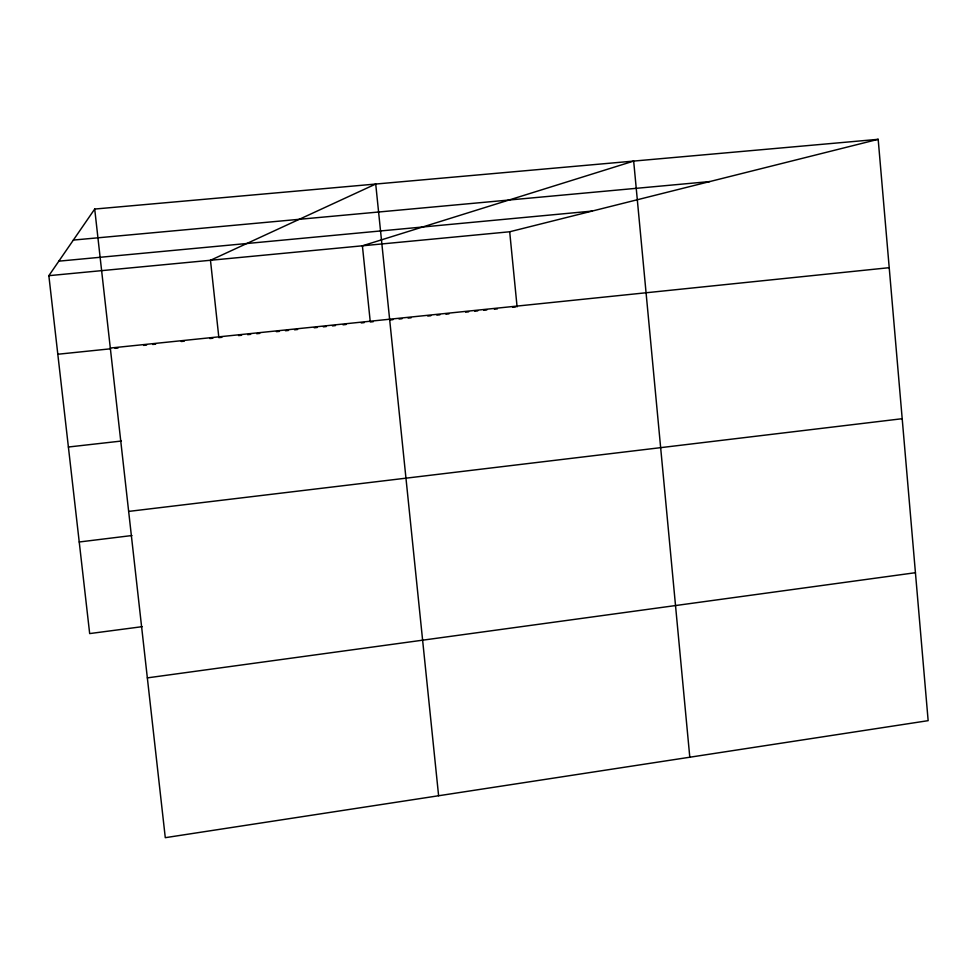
<?xml version="1.0" encoding="UTF-8"?>
<svg xmlns="http://www.w3.org/2000/svg" width="977" height="977" viewBox="0 0 977 977"><rect width="100%" height="100%" fill="white"/><g stroke="black" fill="none" stroke-linecap="round" stroke-linejoin="round"><path stroke-width="1.47" d="M142.19 626.672L89.676 633.584L48.85 275.673L94.708 209.054L878.176 139.32L928.15 720.66L165.284 837.68L94.708 209.054M48.85 275.673L509.689 231.769L878.176 139.32M147.344 677.879L915.437 572.705M79.222 541.991L131.956 535.53M128.646 511.411L902.198 418.706M68.39 447.014L121.356 441.042M110.303 348.044L889.217 267.686M57.814 354.248L110.486 348.813M115.005 348.349L118.022 348.032M143.607 345.394L146.611 345.076M152.632 344.466L155.648 344.148M181.233 341.51L184.25 341.193M209.835 338.555L212.839 338.25M221.889 337.309L218.86 337.627L210.47 260.285L375.718 184.042L438.612 795.754M238.547 335.587L241.575 335.282M247.633 334.659L250.662 334.342M256.719 333.719L259.748 333.401M276.406 331.679L279.434 331.374M285.492 330.751L288.52 330.434M294.565 329.811L297.594 329.493M314.252 327.771L317.281 327.466M323.338 326.843L326.367 326.526M332.424 325.903L335.453 325.585M343.025 324.804L346.053 324.498M361.197 322.935L364.226 322.618M373.299 321.677L370.283 321.995L362.394 245.813L633.67 161.083L689.799 757.224M389.957 319.955L392.986 319.65M399.031 319.027L402.06 318.71M408.117 318.087L411.146 317.769M427.792 316.06L430.82 315.742M436.878 315.119L439.894 314.802M445.952 314.179L448.98 313.861M465.626 312.151L468.655 311.834M474.712 311.211L477.741 310.894M483.786 310.271L486.815 309.965M494.386 309.184L497.415 308.866M512.546 307.303L515.575 306.998M58.84 261.164L592.172 211.081M73.36 240.073L709.827 181.563M509.689 231.769L517.089 306.839"/></g></svg>
